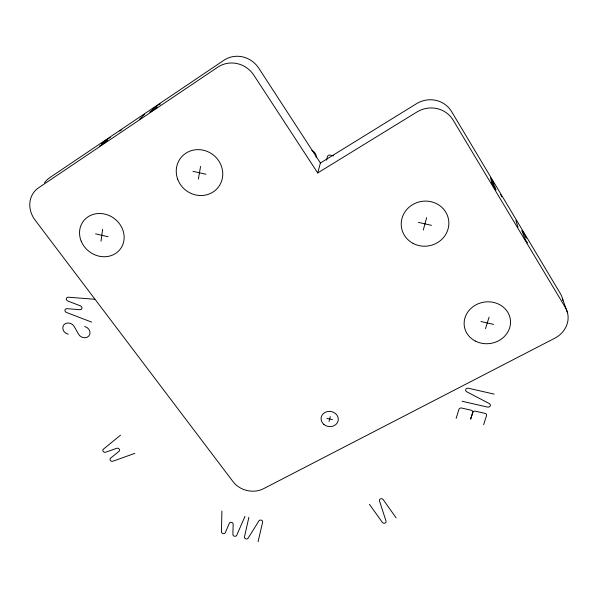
<?xml version="1.0" encoding="UTF-8"?>
<svg xmlns="http://www.w3.org/2000/svg" width="598" height="598" viewBox="0 0 598 598"><rect width="100%" height="100%" fill="white"/><g stroke="black" fill="none" stroke-linecap="round" stroke-linejoin="round"><path stroke-width="0.9" d="M221.888 511.066L221.469 531.854A1.981 1.637 14.8 0 0 225.274 532.736L229.333 523.272A1.988 1.652 14.4 0 1 233.16 524.154L232.891 534.492A1.981 1.637 14.1 0 0 236.703 535.367L244.963 516.38M101.002 241.233L102.632 229.34M198.372 179.101L200.562 166.446M326.59 160.204L327.36 156.788A2.317 2.265 13 0 1 330.118 155.084L333.602 155.869M248.895 517.27L244.455 536.914A1.958 1.622 13.4 0 0 248.11 538.193L258.949 520.843A1.973 1.645 12.7 0 1 262.634 522.129L258.067 541.713M329.05 421.47L330.29 416.567M317.702 172.957L416.896 112.013A26.559 25.594 -28.9 0 1 453.194 120.191L565.267 307.365A25.236 22.41 -13.2 0 1 554.652 338.281L263.569 488.693A22.283 18.994 14 0 1 233.048 481.674L35.118 220.131A25.086 22.178 40.9 0 1 38.601 187.787L217.784 67.17A26.544 25.437 56.1 0 1 253.926 75.303L317.702 172.957L320.416 163.007L416.485 103.708A25.729 24.824 -31.5 0 1 451.61 111.617L560.356 293.581A24.466 21.849 -14 0 1 562.89 300.495M423.279 230.051L426.666 217.635M456.125 418.413L458.935 409.376A2.145 1.876 -2.6 0 1 461.574 408.03L471.194 410.228A2.153 1.876 -3.2 0 1 472.697 412.515L470.633 419.153L472.779 412.538A2.153 1.876 -3.5 0 1 475.432 411.192L485.06 413.397A2.153 1.869 -4.1 0 1 486.54 415.685L483.618 424.7M485.486 328.698L489.067 317.194M99.32 146.196L105.495 142.047L107.707 139.925L101.331 144.312L104.568 141.233L110.294 137.368M159.703 104.441L160.159 103.895L159.016 104.523A6.585 0.374 -35 0 0 155.801 106.691L149.859 112.162L151.01 111.542A6.638 0.381 -35 0 0 154.284 109.337L157.147 107.049L156.295 107.834M139.633 119.219L144.649 114.218M119.772 131.112L120.303 130.603M121.297 130.087L121.82 129.579M120.519 435.165L103.357 449.195A2.041 1.704 23.5 0 0 105.749 452.208L116.677 448.268A2.041 1.712 22.8 0 1 119.062 451.288L110.518 458.21A2.026 1.697 22.8 0 0 112.895 461.208L134.797 453.374M94.723 299.262L68.351 297.199A2.19 1.906 33.2 0 0 67.873 301.033L80.513 305.884A2.183 1.906 32.1 0 1 80.012 309.689L66.909 308.658A2.175 1.891 32.5 0 0 66.43 312.448L91.584 322.083M192.975 171.32L205.951 174.257M418.45 222.381L431.487 225.334M95.553 233.878L108.074 236.726M480.956 321.522L493.582 324.393M494.15 394.112L468.354 388.229A2.168 1.906 -3.8 0 0 466.679 391.742L489.403 403.635A2.168 1.891 -4.8 0 1 487.699 407.103L462.067 401.251M326.867 418.376L332.473 419.661M527.6 242.93L526.853 241.981A6.556 0.486 60.6 0 1 524.872 238.684L521.875 230.574L522.615 231.516A6.496 0.478 60.6 0 1 524.558 234.76L526.188 238.281M369.429 504.293L382.421 522.495A2.018 1.689 5 0 0 386.061 521.239L379.468 500.832A2.033 1.719 5 0 1 383.146 499.539L396.085 517.846M320.416 163.007L258.777 68.202A25.721 24.682 58.3 0 0 223.802 60.331L49.686 177.711A24.324 21.625 41.6 0 0 44.521 182.839M494.24 184.072L490.532 177.875L491.489 181.441L494.8 186.591L495.974 190.089L491.631 182.457L491.945 183.339M562.561 298.895L567.532 312.814M515.865 220.243L518.01 227.262M501.543 196.234L501.722 196.877M500.578 194.627L500.758 195.262M311.82 150.449A6.892 6.735 22.8 0 1 316.215 157.267M84.647 326.493A6.346 5.509 30.3 0 1 88.885 335.941A6.346 5.509 30.3 0 1 78.36 333.878L74.421 326.889A6.354 5.494 31.3 0 0 63.896 324.789A6.354 5.494 31.3 0 0 68.179 334.26M323.832 424.386A8.641 7.587 8.5 0 0 338.087 420.947A8.641 7.587 8.5 0 0 327.106 411.648A8.641 7.587 8.5 0 0 323.832 424.386M413.106 243.408A23.86 22.522 -10.2 0 0 448.851 223.218A23.86 22.522 -10.2 0 0 413.136 204.337A23.86 22.522 -10.2 0 0 413.106 243.408M81.178 241.114A23.15 20.736 36.8 0 0 119.458 250.114A23.15 20.736 36.8 0 0 104.897 214.121A23.15 20.736 36.8 0 0 81.178 241.114M177.636 179.086A23.823 22.388 38.9 0 0 217.313 188.4A23.823 22.388 38.9 0 0 203.574 150.262A23.823 22.388 38.9 0 0 177.636 179.086M475.268 341.024A23.255 20.908 -8.8 0 0 510.528 322.599A23.255 20.908 -8.8 0 0 476.21 304.711A23.255 20.908 -8.8 0 0 475.268 341.024"/></g></svg>
